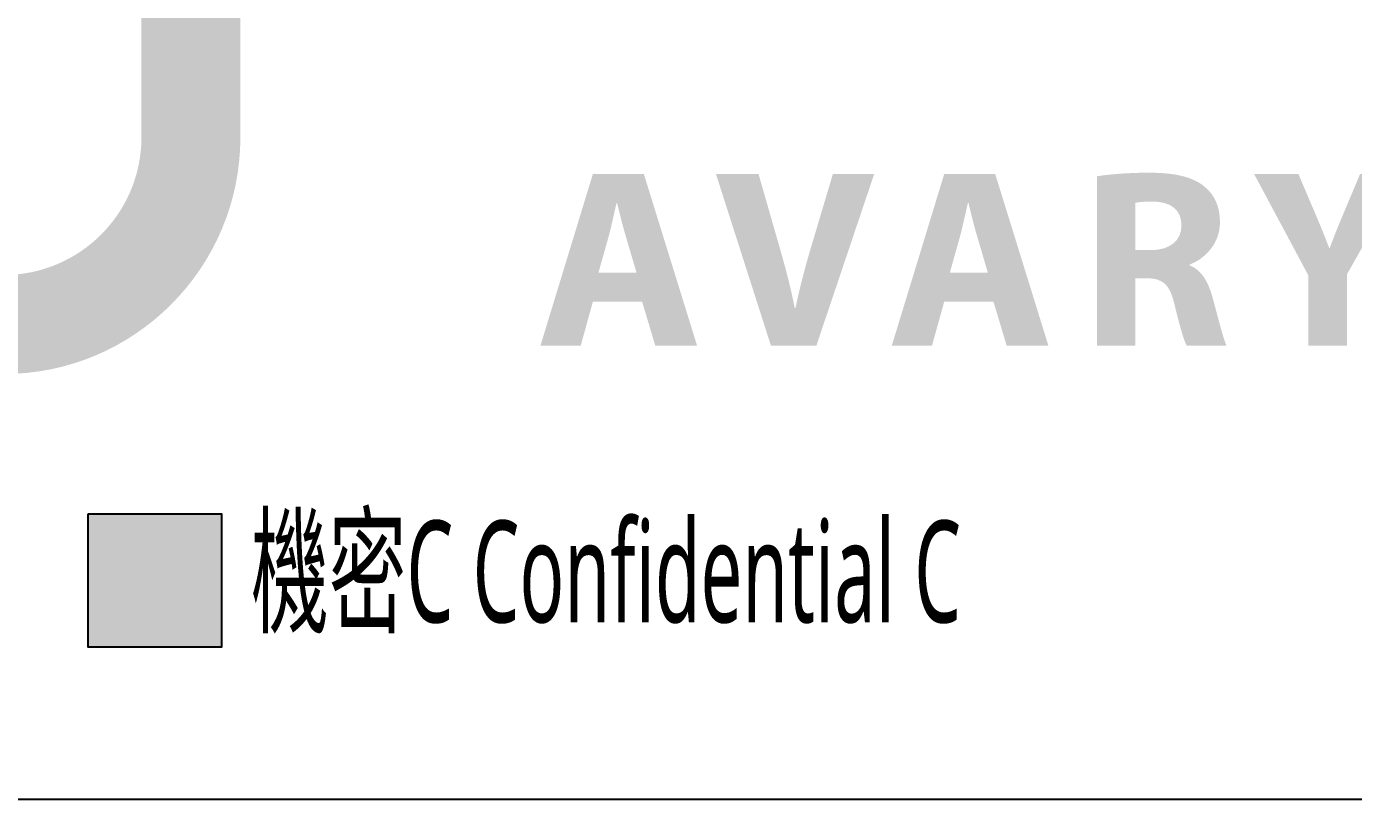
# Model space of a CAD drawing. Header units: millimetres. Extents: x 0 to 210, y 0 to 297.
# Drawn here: x 169.29 to 179.21, y 28.53 to 34.31 of the extents above; entities that cross this region are included whole.
import ezdxf

# ---------------------------------------------------------------- set-up
doc = ezdxf.new("R2010")
doc.units = ezdxf.units.MM
doc.header["$LTSCALE"] = 19.36
doc.layers.get('0').update_dxf_attribs({"linetype": 'CONTINUOUS'})
doc.layers.add('图层 1', color=7, linetype='CONTINUOUS', lineweight=0)
doc.styles.get("Standard").update_dxf_attribs({"font": 'SIMPLEX.SHX', "width": 0.56})

# ---------------------------------------------------------------- blocks, each defined once
blk = doc.blocks.new('6')
at = {"layer": '图层 1'}
h = blk.add_hatch(color=1, dxfattribs=at)
h.dxf.hatch_style = 2
edge = h.paths.add_edge_path()
edge.add_spline(control_points=[(-0.838, 7.099), (-0.838, 7.099), (0.895, -2.453), (0.895, -2.453), (0.308, -2.698), (-0.335, -2.834), (-1.01, -2.834), (-1.658, -2.834), (-2.275, -2.706), (-2.843, -2.479), (-2.843, -2.479), (-1.106, 7.099), (-1.106, 7.099), (-1.106, 7.099), (-0.838, 7.099), (-0.838, 7.099)], knot_values=[0, 0, 0, 0, 1, 1, 1, 2, 2, 2, 3, 3, 3, 4, 4, 4, 5, 5, 5, 5], degree=3, periodic=1)
edge = h.paths.add_edge_path()
edge.add_spline(control_points=[(5.307, 9.078), (5.307, 9.078), (-7.25, 9.078), (-7.25, 9.078), (-9.857, 9.078), (-11.979, 6.957), (-11.979, 4.349), (-11.979, 4.349), (-11.979, -4.269), (-11.979, -4.269), (-11.979, -6.876), (-9.857, -8.998), (-7.25, -8.998), (-7.25, -8.998), (5.307, -8.998), (5.307, -8.998), (7.915, -8.998), (10.036, -6.876), (10.036, -4.269), (10.036, -4.269), (10.036, 4.349), (10.036, 4.349), (10.036, 6.957), (7.915, 9.078), (5.307, 9.078)], knot_values=[0, 0, 0, 0, 0.352778, 0.352778, 0.352778, 0.705556, 0.705556, 0.705556, 1.058334, 1.058334, 1.058334, 1.411112, 1.411112, 1.411112, 1.76389, 1.76389, 1.76389, 2.116668, 2.116668, 2.116668, 2.469446, 2.469446, 2.469446, 2.822224, 2.822224, 2.822224, 2.822224], degree=3, periodic=0)
edge.add_line((5.307, 9.078), (5.307, 9.078))
edge = h.paths.add_edge_path()
edge.add_spline(control_points=[(8.058, 4.349), (8.058, 4.349), (8.058, 3.122), (8.058, 3.122), (8.058, 3.122), (3.958, 3.122), (3.958, 3.122), (3.958, 3.122), (3.958, 2.132), (3.958, 2.132), (3.958, 0.856), (3.47, -0.305), (2.676, -1.186), (2.676, -1.186), (1.173, 7.099), (1.173, 7.099), (1.173, 7.099), (5.307, 7.099), (5.307, 7.099), (6.824, 7.099), (8.058, 5.865), (8.058, 4.349)], knot_values=[0, 0, 0, 0, 0.352778, 0.352778, 0.352778, 0.705556, 0.705556, 0.705556, 1.058334, 1.058334, 1.058334, 1.411112, 1.411112, 1.411112, 1.76389, 1.76389, 1.76389, 2.116668, 2.116668, 2.116668, 2.469446, 2.469446, 2.469446, 2.469446], degree=3, periodic=0)
edge.add_line((8.058, 4.349), (8.058, 4.349))
edge = h.paths.add_edge_path()
edge.add_spline(control_points=[(-1.01, -4.813), (-0.217, -4.813), (0.543, -4.673), (1.253, -4.428), (1.253, -4.428), (1.723, -7.019), (1.723, -7.019), (1.723, -7.019), (-3.667, -7.019), (-3.667, -7.019), (-3.667, -7.019), (-3.201, -4.451), (-3.201, -4.451), (-2.511, -4.682), (-1.776, -4.813), (-1.01, -4.813)], knot_values=[0, 0, 0, 0, 0.352778, 0.352778, 0.352778, 0.705556, 0.705556, 0.705556, 1.058334, 1.058334, 1.058334, 1.411112, 1.411112, 1.411112, 1.76389, 1.76389, 1.76389, 1.76389], degree=3, periodic=0)
edge.add_line((-1.01, -4.813), (-1.01, -4.813))
edge = h.paths.add_edge_path()
edge.add_spline(control_points=[(-7.25, 7.099), (-7.25, 7.099), (-3.117, 7.099), (-3.117, 7.099), (-3.117, 7.099), (-4.632, -1.255), (-4.632, -1.255), (-5.463, -0.366), (-5.976, 0.823), (-5.976, 2.132), (-5.976, 2.132), (-5.976, 3.122), (-5.976, 3.122), (-5.976, 3.122), (-10, 3.122), (-10, 3.122), (-10, 3.122), (-10, 4.349), (-10, 4.349), (-10, 5.865), (-8.766, 7.099), (-7.25, 7.099)], knot_values=[0, 0, 0, 0, 0.352778, 0.352778, 0.352778, 0.705556, 0.705556, 0.705556, 1.058334, 1.058334, 1.058334, 1.411112, 1.411112, 1.411112, 1.76389, 1.76389, 1.76389, 2.116668, 2.116668, 2.116668, 2.469446, 2.469446, 2.469446, 2.469446], degree=3, periodic=0)
edge.add_line((-7.25, 7.099), (-7.25, 7.099))
edge = h.paths.add_edge_path()
edge.add_spline(control_points=[(-10, -4.269), (-10, -4.269), (-10, 1.143), (-10, 1.143), (-10, 1.143), (-7.885, 1.143), (-7.885, 1.143), (-7.611, -0.773), (-6.549, -2.437), (-5.042, -3.516), (-5.042, -3.516), (-5.678, -7.019), (-5.678, -7.019), (-5.678, -7.019), (-7.25, -7.019), (-7.25, -7.019), (-8.766, -7.019), (-10, -5.786), (-10, -4.269)], knot_values=[0, 0, 0, 0, 0.352778, 0.352778, 0.352778, 0.705556, 0.705556, 0.705556, 1.058334, 1.058334, 1.058334, 1.411112, 1.411112, 1.411112, 1.76389, 1.76389, 1.76389, 2.116668, 2.116668, 2.116668, 2.116668], degree=3, periodic=0)
edge.add_line((-10, -4.269), (-10, -4.269))
edge = h.paths.add_edge_path()
edge.add_spline(control_points=[(5.307, -7.019), (5.307, -7.019), (3.735, -7.019), (3.735, -7.019), (3.735, -7.019), (3.091, -3.47), (3.091, -3.47), (4.563, -2.39), (5.596, -0.745), (5.866, 1.143), (5.866, 1.143), (8.058, 1.143), (8.058, 1.143), (8.058, 1.143), (8.058, -4.269), (8.058, -4.269), (8.058, -5.786), (6.824, -7.019), (5.307, -7.019)], knot_values=[0, 0, 0, 0, 0.352778, 0.352778, 0.352778, 0.705556, 0.705556, 0.705556, 1.058334, 1.058334, 1.058334, 1.411112, 1.411112, 1.411112, 1.76389, 1.76389, 1.76389, 2.116668, 2.116668, 2.116668, 2.116668], degree=3, periodic=0)
edge.add_line((5.307, -7.019), (5.307, -7.019))
h = blk.add_hatch(color=174, dxfattribs=at)
h.dxf.hatch_style = 2
h.paths.add_polyline_path([(17.081, -7.552), (16.837, -8.434), (16.032, -8.434), (17.081, -5), (18.099, -5), (19.164, -8.434), (18.329, -8.434), (18.064, -7.552)])
edge = h.paths.add_edge_path()
edge.add_spline(control_points=[(17.952, -6.972), (17.952, -6.972), (17.738, -6.244), (17.738, -6.244), (17.677, -6.04), (17.615, -5.786), (17.565, -5.581), (17.565, -5.581), (17.554, -5.581), (17.554, -5.581), (17.503, -5.786), (17.453, -6.045), (17.397, -6.244), (17.397, -6.244), (17.193, -6.972), (17.193, -6.972), (17.193, -6.972), (17.952, -6.972), (17.952, -6.972)], knot_values=[0, 0, 0, 0, 1, 1, 1, 2, 2, 2, 3, 3, 3, 4, 4, 4, 5, 5, 5, 6, 6, 6, 6], degree=3, periodic=1)
h = blk.add_hatch(color=174, dxfattribs=at)
h.dxf.hatch_style = 2
edge = h.paths.add_edge_path()
edge.add_spline(control_points=[(20.64, -8.434), (20.64, -8.434), (19.54, -5), (19.54, -5), (19.54, -5), (20.391, -5), (20.391, -5), (20.391, -5), (20.808, -6.453), (20.808, -6.453), (20.925, -6.86), (21.032, -7.252), (21.114, -7.68), (21.114, -7.68), (21.129, -7.68), (21.129, -7.68), (21.216, -7.267), (21.323, -6.86), (21.44, -6.467), (21.44, -6.467), (21.878, -5), (21.878, -5), (21.878, -5), (22.703, -5), (22.703, -5), (22.703, -5), (21.546, -8.434), (21.546, -8.434), (21.546, -8.434), (20.64, -8.434), (20.64, -8.434)], knot_values=[0, 0, 0, 0, 1, 1, 1, 2, 2, 2, 3, 3, 3, 4, 4, 4, 5, 5, 5, 6, 6, 6, 7, 7, 7, 8, 8, 8, 9, 9, 9, 10, 10, 10, 10], degree=3, periodic=1)
h = blk.add_hatch(color=174, dxfattribs=at)
h.dxf.hatch_style = 2
h.paths.add_polyline_path([(24.103, -7.552), (23.858, -8.434), (23.054, -8.434), (24.103, -5), (25.121, -5), (26.185, -8.434), (25.351, -8.434), (25.086, -7.552)])
edge = h.paths.add_edge_path()
edge.add_spline(control_points=[(24.974, -6.972), (24.974, -6.972), (24.76, -6.244), (24.76, -6.244), (24.699, -6.04), (24.637, -5.786), (24.587, -5.581), (24.587, -5.581), (24.576, -5.581), (24.576, -5.581), (24.525, -5.786), (24.474, -6.045), (24.419, -6.244), (24.419, -6.244), (24.215, -6.972), (24.215, -6.972), (24.215, -6.972), (24.974, -6.972), (24.974, -6.972)], knot_values=[0, 0, 0, 0, 1, 1, 1, 2, 2, 2, 3, 3, 3, 4, 4, 4, 5, 5, 5, 6, 6, 6, 6], degree=3, periodic=1)
h = blk.add_hatch(color=174, dxfattribs=at)
h.dxf.hatch_style = 2
edge = h.paths.add_edge_path()
edge.add_spline(control_points=[(27.153, -5.047), (27.402, -5.007), (27.774, -4.975), (28.187, -4.975), (28.696, -4.975), (29.052, -5.052), (29.297, -5.246), (29.501, -5.409), (29.613, -5.648), (29.613, -5.964), (29.613, -6.401), (29.302, -6.703), (29.006, -6.809), (29.006, -6.809), (29.006, -6.824), (29.006, -6.824), (29.246, -6.921), (29.378, -7.15), (29.465, -7.467), (29.571, -7.853), (29.679, -8.3), (29.745, -8.434), (29.745, -8.434), (28.951, -8.434), (28.951, -8.434), (28.894, -8.337), (28.813, -8.057), (28.711, -7.634), (28.619, -7.206), (28.472, -7.089), (28.156, -7.084), (28.156, -7.084), (27.921, -7.084), (27.921, -7.084), (27.921, -7.084), (27.921, -8.434), (27.921, -8.434), (27.921, -8.434), (27.153, -8.434), (27.153, -8.434), (27.153, -8.434), (27.153, -5.047), (27.153, -5.047)], knot_values=[0, 0, 0, 0, 1, 1, 1, 2, 2, 2, 3, 3, 3, 4, 4, 4, 5, 5, 5, 6, 6, 6, 7, 7, 7, 8, 8, 8, 9, 9, 9, 10, 10, 10, 11, 11, 11, 12, 12, 12, 13, 13, 13, 14, 14, 14, 14], degree=3, periodic=1)
edge = h.paths.add_edge_path()
edge.add_spline(control_points=[(27.921, -6.523), (27.921, -6.523), (28.227, -6.523), (28.227, -6.523), (28.615, -6.523), (28.844, -6.33), (28.844, -6.03), (28.844, -5.714), (28.63, -5.556), (28.273, -5.551), (28.085, -5.551), (27.977, -5.566), (27.921, -5.577), (27.921, -5.577), (27.921, -6.523), (27.921, -6.523)], knot_values=[0, 0, 0, 0, 1, 1, 1, 2, 2, 2, 3, 3, 3, 4, 4, 4, 5, 5, 5, 5], degree=3, periodic=1)
h = blk.add_hatch(color=174, dxfattribs=at)
h.dxf.hatch_style = 2
edge = h.paths.add_edge_path()
edge.add_spline(control_points=[(31.38, -8.434), (31.38, -8.434), (31.38, -7.028), (31.38, -7.028), (31.38, -7.028), (30.295, -5), (30.295, -5), (30.295, -5), (31.18, -5), (31.18, -5), (31.18, -5), (31.532, -5.826), (31.532, -5.826), (31.639, -6.076), (31.71, -6.259), (31.797, -6.483), (31.797, -6.483), (31.807, -6.483), (31.807, -6.483), (31.883, -6.27), (31.964, -6.07), (32.067, -5.826), (32.067, -5.826), (32.414, -5), (32.414, -5), (32.414, -5), (33.284, -5), (33.284, -5), (33.284, -5), (32.154, -7.002), (32.154, -7.002), (32.154, -7.002), (32.154, -8.434), (32.154, -8.434), (32.154, -8.434), (31.38, -8.434), (31.38, -8.434)], knot_values=[0, 0, 0, 0, 1, 1, 1, 2, 2, 2, 3, 3, 3, 4, 4, 4, 5, 5, 5, 6, 6, 6, 7, 7, 7, 8, 8, 8, 9, 9, 9, 10, 10, 10, 11, 11, 11, 12, 12, 12, 12], degree=3, periodic=1)

msp = doc.modelspace()

# ---------------------------------------------------------------- hatches: boundary and pattern name
msp.add_hatch(color=1).paths.add_polyline_path([(169.7466, 30.6684), (170.7429, 30.6684), (170.7429, 29.6729), (169.7466, 29.6729)])

# ---------------------------------------------------------------- linework, layer by layer
msp.add_lwpolyline([(122.6649, 38.8255), (205, 38.8255), (205, 28.5336), (122.6649, 28.5336)], close=True)
at = {"color": 1}
msp.add_lwpolyline([(169.7466, 30.6684), (170.7429, 30.6684), (170.7429, 29.6729), (169.7466, 29.6729)], close=True, dxfattribs=at)

# ---------------------------------------------------------------- block references
at = {"xscale": 0.3741763999685963, "yscale": 0.3741763999685963, "zscale": 0.3741763999685963, "rotation": 360}
msp.add_blockref('6', (167.1297, 35.082), dxfattribs=at)

# ---------------------------------------------------------------- texts
at = {"color": 2, "insert": (170.9642, 30.6187), "char_height": 0.7606334, "width": 9.933801, "attachment_point": 1}
msp.add_mtext('{\\fMicrosoft JhengHei|b0|i0|c136|p18;\\C1;\\fMicrosoft JhengHei|b0|i0|c136|p18;機密C \\fMicrosoft JhengHei|b0|i0|c136|p18;Confidential C}', dxfattribs=at)

doc.saveas('drawing.dxf')
